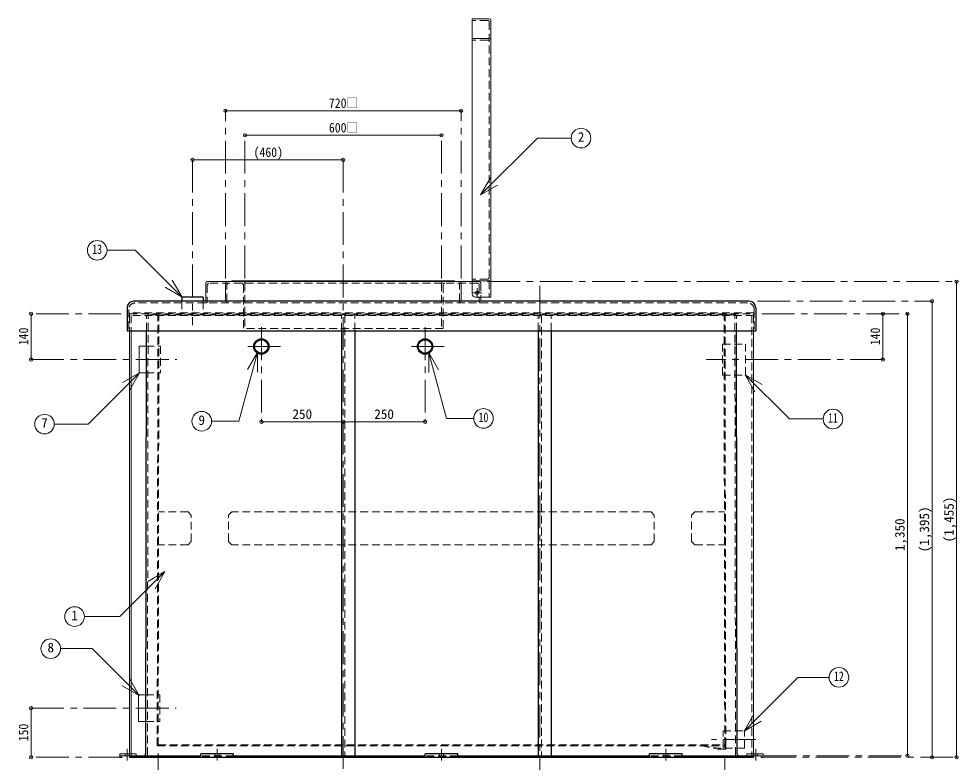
# Model space of a CAD drawing. Units: millimetres at full size, sheet at 1:20. Extents: x -4246 to 3854, y -2716 to 2904.
# Drawn here: x -1486 to 1382, y -1421 to 850 of the extents above; entities that cross this region are included whole.
import ezdxf
from ezdxf.enums import TextEntityAlignment as Align

# ---------------------------------------------------------------- set-up
doc = ezdxf.new("R2010")
doc.units = ezdxf.units.MM
doc.header["$LTSCALE"] = 20
doc.header["$PDMODE"] = 32
doc.header["$PDSIZE"] = 10
doc.linetypes.add('CHAIN1', pattern=[8, 5, -1, 1, -1])
doc.linetypes.add('DASHED1', pattern=[1.8, 1.2, -0.6])
doc.layers.add('0-0', color=4, linetype='Continuous', lineweight=9)
doc.styles.add('ＭＳ ゴシック', font='')
doc.styles.get('ＭＳ ゴシック').set_extended_font_data('MS Gothic')

msp = doc.modelspace()

# ---------------------------------------------------------------- linework, layer by layer
at = {"layer": '0-0', "linetype": 'DASHED1'}
for p, q in [((-54.6, 844.83), (-101.6, 844.83)), ((-49.6, 839.83), (-49.6, -0.17)), ((-54.6, 784.83), (-101.6, 784.83)), ((-910.6, 36.83), (-910.6, -13.17)), ((-85.6, 41.83), (-905.6, 41.83)), ((-850.6, -13.17), (-850.6, 36.83)), ((-815.6, 46.83), (-815.6, 49.83)), ((-800.6, 36.83), (-800.6, -96.17)), ((-795.6, 41.83), (-795.6, -96.17)), ((-195.6, 41.83), (-195.6, -96.17)), ((-190.6, 36.83), (-190.6, -96.17)), ((-175.6, 46.83), (-175.6, 49.83)), ((-140.6, -13.17), (-140.6, 36.83)), ((-54.6, 54.83), (-101.6, 54.83)), ((-80.6, 46.83), (-101.6, 46.83)), ((-80.6, 36.83), (-80.6, -13.17)), ((-75.6, 41.83), (-75.6, -0.17)), ((-1148.6, -56.17), (-1148.6, -103.17)), ((-1143.6, -56.17), (-1143.6, -103.17)), ((752.4, -56.17), (752.4, -1395.17)), ((757.4, -56.17), (757.4, -103.17)), ((-190.6, -96.17), (-800.6, -96.17)), ((-1096.75, -150.17), (-1053.82, -150.17)), ((-1053.82, -150.17), (-1053.82, -232.17)), ((-1096.87, -232.17), (-1053.82, -232.17)), ((-969.63, -656.67), (-1059.56, -656.67)), ((-969.63, -656.67), (-959.63, -666.67)), ((578.43, -656.67), (568.43, -666.67)), ((578.43, -656.67), (668.35, -656.67)), ((-959.63, -746.67), (-959.63, -666.67)), ((568.43, -746.67), (568.43, -666.67)), ((-969.63, -756.67), (-1059.71, -756.67)), ((-959.63, -746.67), (-969.63, -756.67)), ((-1098.33, -1215.17), (-1055.43, -1215.17)), ((-1055.43, -1215.17), (-1055.43, -1297.17)), ((-1098.45, -1297.17), (-1055.43, -1297.17)), ((729.37, -1378.17), (729.37, -1325.17)), ((599.14, -1371.17), (648.85, -1381.12)), ((599.44, -1368.17), (649.44, -1378.17)), ((669.41, -1378.17), (669.4, -1368.17)), ((-1161.6, -1395.17), (-1161.6, -1401.17)), ((-1149.6, -1395.17), (-1149.6, -1401.17)), ((-1148.6, -1395.17), (-1148.6, -1401.17)), ((-1143.6, -1395.17), (-1143.6, -1401.17)), ((729.37, -1378.17), (649.44, -1378.17)), ((752.4, -1395.17), (752.4, -1401.17)), ((757.4, -1395.17), (757.4, -1401.17)), ((758.4, -1395.17), (758.4, -1401.17)), ((770.4, -1395.17), (770.4, -1401.17))]:
    msp.add_line(p, q, dxfattribs=at)
at = {"layer": '0-0'}
for p, q in [((-44.6, 784.83), (-44.6, 844.83)), ((-855.6, 568.83), (-135.6, 568.83)), ((-795.6, 493.83), (-195.6, 493.83)), ((-955.6, 418.83), (-495.6, 418.83)), ((-915.6, 41.83), (-915.6, -8.17)), ((-910.6, 46.83), (-850.6, 46.83)), ((-140.6, 46.83), (-101.6, 46.83)), ((-101.6, 9.83), (-101.6, 49.83)), ((-44.6, 54.83), (-44.6, -0.17)), ((1377.4, 46.83), (1377.4, -1406.17)), ((-91.6, -0.17), (-44.6, -0.17)), ((-75.6, -0.17), (-75.6, -8.17)), ((1302.4, -13.17), (1302.4, -1406.17)), ((-1448.6, -51.17), (-1448.6, -191.17)), ((1152.4, -191.17), (1152.4, -51.17)), ((1227.4, -51.17), (1227.4, -1401.17)), ((-1148.6, -103.17), (-1148.6, -1395.17)), ((-1143.6, -103.17), (-1143.6, -1395.17)), ((757.4, -103.17), (757.4, -1395.17)), ((-1448.6, -1256.17), (-1448.6, -1406.17))]:
    msp.add_line(p, q, dxfattribs=at)
at = {"layer": '0-0', "color": 7, "lineweight": 18}
for p, q in [((-49.6, 789.83), (-101.6, 789.83)), ((-101.6, 789.83), (-101.6, 49.83)), ((-44.6, 54.83), (-44.6, 784.83)), ((-76.11, 311.55), (97.78, 485.44)), ((200.61, 485.44), (97.78, 485.44)), ((-76.11, 311.55), (-46.11, 363.51)), ((-76.11, 311.55), (-24.15, 341.55)), ((-1216.97, 142.53), (-1130.86, 142.53)), ((-987.87, -0.46), (-1130.86, 142.53)), ((-987.87, -0.46), (-1039.83, 29.54)), ((-987.87, -0.46), (-1017.87, 51.5)), ((-855.6, -8.17), (-855.6, 41.83)), ((-140.6, 46.83), (-850.6, 46.83)), ((-835.6, 46.83), (-835.6, 49.83)), ((-135.6, -8.17), (-135.6, 41.83)), ((-49.6, 49.83), (-101.6, 49.83)), ((-1118.82, -150.17), (-1118.82, -232.17)), ((-1096.75, -150.17), (-1118.82, -150.17)), ((-757.88, -169.52), (-787.88, -221.48)), ((-757.88, -169.52), (-757.88, -229.52)), ((-234.54, -170.29), (-204.54, -222.25)), ((-234.54, -170.29), (-234.54, -230.29)), ((-234.54, -170.29), (-180.75, -371.06)), ((-1117.59, -231.28), (-1169.55, -261.28)), ((-1117.59, -231.28), (-1147.59, -283.24)), ((-1096.87, -232.17), (-1118.82, -232.17)), ((731.65, -237.64), (783.61, -267.64)), ((731.65, -237.64), (761.65, -289.61)), ((731.65, -237.64), (866.73, -372.73)), ((-97.28, -371.06), (-180.75, -371.06)), ((970.02, -372.73), (866.73, -372.73)), ((-1040.26, -839.08), (-1092.23, -869.08)), ((-1040.26, -839.08), (-1070.26, -891.04)), ((-1118.68, -1217.58), (-1148.68, -1165.61)), ((728.57, -1325.98), (892.6, -1161.95)), ((988.11, -1161.95), (892.6, -1161.95)), ((-1118.68, -1217.58), (-1170.64, -1187.58)), ((-1120.43, -1215.17), (-1120.43, -1297.17)), ((-1120.43, -1215.17), (-1098.33, -1215.17)), ((728.57, -1325.98), (758.57, -1274.02)), ((-1120.43, -1297.17), (-1098.45, -1297.17)), ((728.57, -1325.98), (780.53, -1295.98)), ((-1178.1, -1395.17), (-1178.1, -1407.17)), ((-1178.1, -1401.17), (-1148.6, -1401.17)), ((-1172.1, -1401.17), (-1172.1, -1407.17)), ((786.9, -1401.17), (757.4, -1401.17)), ((780.9, -1401.17), (780.9, -1407.17)), ((786.9, -1395.17), (786.9, -1407.17)), ((-1172.1, -1407.17), (-1178.1, -1407.17)), ((780.9, -1407.17), (786.9, -1407.17))]:
    msp.add_line(p, q, dxfattribs=at)
at = {"layer": '0-0', "linetype": 'CHAIN1'}
for p, q in [((-855.6, 56.83), (-855.6, 568.83)), ((-135.6, 56.83), (-135.6, 568.83)), ((-795.6, 56.83), (-795.6, 493.83)), ((-195.6, 56.83), (-195.6, 493.83)), ((-955.6, 418.83), (-955.6, -86.17)), ((-495.6, 418.83), (-495.6, -1746.17)), ((-55.6, 46.83), (1377.4, 46.83)), ((104.4, 33.83), (104.4, -1746.17)), ((-102.1, 12.33), (-72.1, 12.33)), ((-87.1, 27.33), (-87.1, -2.67)), ((769.4, -13.17), (1302.4, -13.17)), ((-1173.6, -51.17), (-1448.6, -51.17)), ((782.4, -51.17), (1227.4, -51.17)), ((-745.6, -92.67), (-745.6, -381.17)), ((-245.6, -92.67), (-245.6, -381.17)), ((-687.1, -151.17), (-804.1, -151.17)), ((-187.1, -151.17), (-304.1, -151.17)), ((-1448.6, -191.17), (-1003.82, -191.17)), ((1152.4, -191.17), (612.61, -191.17)), ((-1448.6, -1256.17), (-1005.43, -1256.17)), ((764.37, -1351.67), (629.37, -1351.67)), ((-1155.6, -1380.17), (-1155.6, -1416.17)), ((-1060.6, -1393.17), (-1060.6, -1821.17)), ((-880.6, -1380.17), (-880.6, -1416.17)), ((-195.6, -1380.17), (-195.6, -1416.17)), ((489.4, -1380.17), (489.4, -1416.17)), ((669.4, -1401.17), (669.4, -1821.17)), ((764.4, -1380.17), (764.4, -1416.17)), ((789.4, -1401.17), (1227.4, -1401.17)), ((-1173.6, -1406.17), (-1448.6, -1406.17)), ((786.76, -1406.17), (1377.4, -1406.17))]:
    msp.add_line(p, q, dxfattribs=at)
at = {"layer": '0-0', "color": 5, "lineweight": 25}
for p, q in [((744.4, -13.17), (-1135.6, -13.17)), ((-988.1, -0.17), (-988.1, -13.17)), ((-923.1, -0.17), (-988.1, -0.17)), ((-923.1, -0.17), (-923.1, -13.17)), ((-1155.6, -33.17), (-1155.6, -103.17)), ((764.4, -33.17), (764.4, -103.17)), ((-1155.6, -103.17), (764.4, -103.17)), ((-1098.6, -1396.18), (-1096.68, -103.17)), ((-500.6, -103.17), (-500.6, -1401.17)), ((-460.6, -103.17), (-460.6, -1401.17)), ((99.4, -103.17), (99.4, -1401.17)), ((139.4, -103.17), (139.4, -1401.17)), ((707.39, -1396.18), (705.47, -103.17)), ((-1148.6, -1401.17), (-1148.6, -1406.17)), ((-1148.6, -1401.17), (-930.6, -1401.17)), ((-1148.6, -1404.17), (-930.6, -1404.17)), ((-930.6, -1407.17), (-930.6, -1395.17)), ((-830.6, -1401.17), (-245.6, -1401.17)), ((-830.6, -1404.17), (-245.6, -1404.17)), ((-245.6, -1407.17), (-245.6, -1395.17)), ((-145.6, -1401.17), (439.4, -1401.17)), ((-145.6, -1404.17), (439.4, -1404.17)), ((439.4, -1407.17), (439.4, -1395.17)), ((539.4, -1401.17), (757.4, -1401.17)), ((539.4, -1404.17), (757.4, -1404.17)), ((757.4, -1401.17), (757.4, -1406.17)), ((-1148.6, -1406.17), (-930.6, -1406.17)), ((-830.6, -1407.17), (-930.6, -1407.17)), ((-830.6, -1406.17), (-245.6, -1406.17)), ((-145.6, -1407.17), (-245.6, -1407.17)), ((-145.6, -1406.17), (439.4, -1406.17)), ((539.4, -1407.17), (439.4, -1407.17)), ((539.4, -1406.17), (757.4, -1406.17))]:
    msp.add_line(p, q, dxfattribs=at)
at = {"layer": '0-0', "color": 7, "linetype": 'DASHED1', "lineweight": 18}
for p, q in [((739.4, -18.17), (-1130.6, -18.17)), ((-988.1, -13.17), (-988.1, -56.17)), ((-923.1, -13.17), (-923.1, -56.17)), ((-1150.6, -38.17), (-1150.6, -103.17)), ((757.4, -48.17), (-1148.6, -48.17)), ((-1148.6, -51.17), (757.4, -51.17)), ((-1093.6, -1399.18), (-1091.61, -56.18)), ((700.82, -54.17), (-1092.03, -54.17)), ((-1060.6, -1368.17), (-1058.61, -56.18)), ((-500.6, -103.17), (-500.6, -56.17)), ((-490.6, -56.17), (-490.6, -1401.17)), ((-460.6, -103.17), (-460.6, -56.17)), ((99.4, -103.17), (99.4, -56.17)), ((109.4, -56.17), (109.4, -1401.17)), ((139.4, -103.17), (139.4, -56.17)), ((669.4, -1368.17), (667.41, -56.18)), ((702.39, -1399.18), (700.4, -56.18)), ((757.4, -56.17), (757.4, -51.17)), ((759.4, -38.17), (759.4, -103.17)), ((-1096.68, -103.17), (-1096.62, -61.18)), ((-1063.61, -1371.17), (-1061.61, -59.18)), ((672.4, -1371.17), (670.41, -59.18)), ((705.47, -103.17), (705.41, -61.18)), ((-835.6, -656.67), (-845.6, -666.67)), ((444.4, -656.67), (-835.6, -656.67)), ((444.4, -656.67), (454.4, -666.67)), ((-845.6, -746.67), (-845.6, -666.67)), ((454.4, -746.67), (454.4, -666.67)), ((-845.6, -746.67), (-835.6, -756.67)), ((444.4, -756.67), (-835.6, -756.67)), ((454.4, -746.67), (444.4, -756.67)), ((-1063.61, -1371.17), (672.4, -1371.17)), ((-1060.6, -1368.17), (672.4, -1368.17)), ((-830.6, -1401.17), (-930.6, -1401.17)), ((-830.6, -1404.17), (-930.6, -1404.17)), ((-886.6, -1395.17), (-886.6, -1401.17)), ((-874.6, -1395.17), (-874.6, -1401.17)), ((-145.6, -1401.17), (-245.6, -1401.17)), ((-145.6, -1404.17), (-245.6, -1404.17)), ((-201.6, -1395.17), (-201.6, -1401.17)), ((-189.6, -1395.17), (-189.6, -1401.17)), ((539.4, -1401.17), (439.4, -1401.17)), ((539.4, -1404.17), (439.4, -1404.17)), ((483.4, -1395.17), (483.4, -1401.17)), ((495.4, -1395.17), (495.4, -1401.17)), ((-930.6, -1406.17), (-830.6, -1406.17)), ((-245.6, -1406.17), (-145.6, -1406.17)), ((439.4, -1406.17), (539.4, -1406.17))]:
    msp.add_line(p, q, dxfattribs=at)
at = {"layer": '0-0'}
for points in [[(-49.6, 849.83), (-101.6, 849.83), (-101.6, 789.83)], [(-745.6, -381.17), (-495.6, -381.17), (-245.6, -381.17)]]:
    msp.add_lwpolyline(points, dxfattribs=at)
at = {"layer": '0-0', "color": 7, "lineweight": 18}
for points in [[(-155.6, 46.83), (-155.6, 49.83), (-835.6, 49.83)], [(-757.88, -169.52), (-814.19, -379.68), (-897.74, -379.68)], [(-1117.59, -231.28), (-1274.7, -388.39), (-1377.87, -388.39)], [(-1040.26, -839.08), (-1177.45, -976.26), (-1285.96, -976.26)], [(-1118.68, -1217.58), (-1261.96, -1074.29), (-1358.82, -1074.29)], [(-1178.1, -1395.17), (-1128.1, -1395.17), (-1128.1, -1401.17)], [(786.9, -1395.17), (736.9, -1395.17), (736.9, -1401.17)]]:
    msp.add_lwpolyline(points, dxfattribs=at)
at = {"layer": '0-0', "color": 7, "linetype": 'DASHED1', "lineweight": 18}
msp.add_lwpolyline([(757.4, -56.17), (-1148.6, -56.17), (-1148.6, -51.17)], dxfattribs=at)
at = {"layer": '0-0', "linetype": 'DASHED1'}
for points in [[(662.61, -238.67), (662.61, -143.67), (732.61, -143.67)], [(662.61, -238.67), (732.61, -238.67), (732.61, -143.67)], [(568.43, -746.67), (578.43, -756.67), (668.5, -756.67)], [(664.37, -1378.17), (664.37, -1325.17), (729.37, -1325.17)], [(649.44, -1381.17), (672.42, -1381.17), (672.4, -1371.17)]]:
    msp.add_lwpolyline(points, dxfattribs=at)
at = {"layer": '0-0', "color": 5, "lineweight": 25}
for points in [[(-830.6, -1407.17), (-830.6, -1395.17), (-930.6, -1395.17)], [(-145.6, -1407.17), (-145.6, -1395.17), (-245.6, -1395.17)], [(539.4, -1407.17), (539.4, -1395.17), (439.4, -1395.17)]]:
    msp.add_lwpolyline(points, dxfattribs=at)
at = {"layer": '0-0', "color": 7, "lineweight": 18}
for centre in [(230.61, 485.44), (-1246.97, 142.53), (-67.28, -371.06), (1000.02, -372.73), (-1407.87, -388.39), (-927.74, -379.68), (-1315.96, -976.26), (-1388.82, -1074.29), (1018.11, -1161.95)]:
    msp.add_circle(centre, 30, dxfattribs=at)
at = {"layer": '0-0'}
msp.add_circle((-87.1, 12.33), 5, dxfattribs=at)
at = {"layer": '0-0', "color": 5, "lineweight": 25}
for centre, radius in [((-745.6, -151.17), 23.5), ((-745.6, -151.17), 20.7), ((-245.6, -151.17), 23.5), ((-245.6, -151.17), 20.7)]:
    msp.add_circle(centre, radius, dxfattribs=at)
at = {"layer": '0-0', "linetype": 'DASHED1'}
for centre, radius, start, end in [((-54.6, 839.83), 5, 0, 90), ((-54.6, 779.83), 5, 0, 90), ((-54.6, 59.83), 5, 270, 0), ((-905.6, 36.83), 5, 90, 180), ((-845.6, 36.83), 5, 90, 180), ((-805.6, 36.83), 5, 0, 90), ((-800.6, 41.83), 5, 0, 90), ((-190.6, 41.83), 5, 90, 180), ((-185.6, 36.83), 5, 90, 180), ((-145.6, 36.83), 5, 0, 90), ((-85.6, 36.83), 5, 0, 90), ((-80.6, 41.83), 5, 0, 90), ((-915.6, -13.17), 5, 270, 0), ((-855.6, -13.17), 5, 270, 0), ((-135.6, -13.17), 5, 180, 270), ((-75.6, -13.17), 5, 180, 270), ((-802.6, -50.17), 2, 0, 90), ((-802.6, -53.17), 2, 0, 90), ((-188.6, -50.17), 2, 90, 180), ((-188.6, -53.17), 2, 90, 180)]:
    msp.add_arc(centre, radius, start, end, dxfattribs=at)
at = {"layer": '0-0'}
for centre, radius, start, end in [((-49.6, 844.83), 5, 0, 90), ((-910.6, 41.83), 5, 90, 180), ((-91.6, 9.83), 10, 180, 270), ((-920.6, -8.17), 5, 270, 0), ((-70.6, -8.17), 5, 180, 270)]:
    msp.add_arc(centre, radius, start, end, dxfattribs=at)
at = {"layer": '0-0', "color": 7, "lineweight": 18}
for centre, start, end in [((-49.6, 784.83), 0, 90), ((-850.6, 41.83), 90, 180), ((-140.6, 41.83), 0, 90), ((-49.6, 54.83), 270, 0), ((-860.6, -8.17), 270, 0), ((-130.6, -8.17), 180, 270)]:
    msp.add_arc(centre, 5, start, end, dxfattribs=at)
at = {"layer": '0-0', "color": 5, "lineweight": 25}
for centre, radius, start, end in [((-1135.6, -33.17), 20, 90, 180), ((744.4, -33.17), 20, 0, 90), ((-1103.6, -1396.17), 5, 270, 359.91512), ((712.39, -1396.17), 5, 180.08488, 270)]:
    msp.add_arc(centre, radius, start, end, dxfattribs=at)
at = {"layer": '0-0', "color": 7, "linetype": 'DASHED1', "lineweight": 18}
for centre, radius, start, end in [((-1130.6, -38.17), 20, 90, 180), ((739.4, -38.17), 20, 0, 90), ((-1148.6, -50.17), 2, 90, 180), ((-1148.6, -53.17), 2, 90, 180), ((-1101.62, -61.17), 5, 359.91512, 90), ((-1096.61, -56.17), 5, 359.91512, 90), ((-1066.61, -59.17), 5, 359.91299, 90), ((-1063.61, -56.17), 5, 359.91299, 90), ((672.41, -56.17), 5, 90, 180.08701), ((675.41, -59.17), 5, 90, 180.08701), ((705.4, -56.17), 5, 90, 180.08488), ((710.41, -61.17), 5, 90, 180.08488), ((757.4, -50.17), 2, 0, 90), ((757.4, -53.17), 2, 0, 90), ((-1098.6, -1399.17), 5, 270, 359.91512), ((707.39, -1399.17), 5, 180.08488, 270)]:
    msp.add_arc(centre, radius, start, end, dxfattribs=at)
at = {"layer": '0-0', "color": 1}
for p in [(-855.6, 568.83), (-135.6, 568.83), (-795.6, 493.83), (-195.6, 493.83), (-955.6, 418.83), (-495.6, 418.83), (1377.4, 46.83), (1302.4, -13.17), (-1448.6, -51.17), (1152.4, -51.17), (1227.4, -51.17), (-1448.6, -191.17), (1152.4, -191.17), (-745.6, -381.17), (-495.6, -381.17), (-245.6, -381.17), (-1448.6, -1256.17), (-1448.6, -1406.17), (1227.4, -1401.17), (1302.4, -1406.17), (1377.4, -1406.17)]:
    msp.add_point(p, dxfattribs=at)

# ---------------------------------------------------------------- texts
at = {"layer": '0-0', "color": 7, "style": 'ＭＳ ゴシック'}
for s, width, p in [('720□', 0.9, (-539.35, 568.83)), ('600□', 0.9, (-539.35, 493.83)), ('(460)', 0.9, (-769.35, 418.83)), ('13', 0.75, (-1261.97, 122.53)), ('10', 0.75, (-82.28, -391.06)), ('11', 0.75, (985.02, -392.73)), ('12', 0.75, (1003.11, -1181.95))]:
    msp.add_text(s, height=29.33, dxfattribs=dict(at, width=width)).set_placement(p, align=Align.BOTTOM_LEFT)
for s, p in [('2', (220.61, 465.44)), ('250', (-650.6, -381.17)), ('250', (-400.6, -381.17)), ('7', (-1417.87, -408.39)), ('9', (-937.74, -399.68)), ('1', (-1325.96, -996.26)), ('8', (-1398.82, -1094.29))]:
    msp.add_text(s, height=29.33, dxfattribs=at).set_placement(p, align=Align.BOTTOM_LEFT)
at = {"layer": '0-0', "color": 7, "style": 'ＭＳ ゴシック', "width": 0.9}
for s, p in [('140', (-1448.6, -147.42)), ('140', (1152.4, -147.42)), ('150', (-1448.6, -1357.42))]:
    msp.add_text(s, height=29.33, rotation=90, dxfattribs=at).set_placement(p, align=Align.BOTTOM_LEFT)
at = {"layer": '0-0', "color": 7, "style": 'ＭＳ ゴシック'}
for s, p in [('(1,455)', (1377.4, -749.67)), ('(1,395)', (1302.4, -779.67)), ('1,350', (1227.4, -776.17))]:
    msp.add_text(s, height=29.33, rotation=90, dxfattribs=at).set_placement(p, align=Align.BOTTOM_LEFT)

doc.saveas('drawing.dxf')
